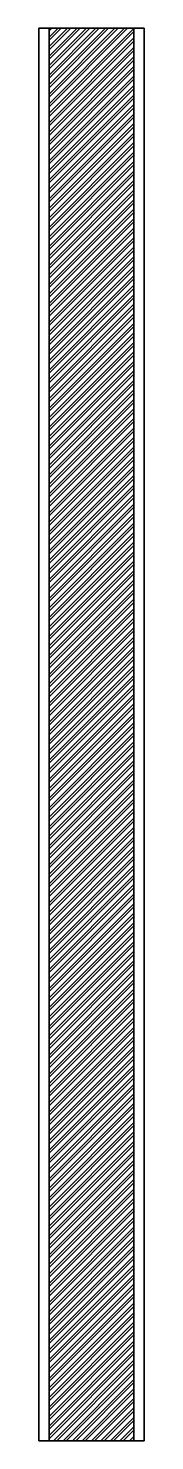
# Model space of a CAD drawing. Header units: millimetres. Extents: x -75 to 75, y 0 to 2000.
import ezdxf

# ---------------------------------------------------------------- set-up
doc = ezdxf.new("R2010")
doc.units = ezdxf.units.MM
doc.layers.add('A-WALL-BRCK', color=111, linetype='Continuous', lineweight=35)
doc.layers.add('A-WALL-PATT-BRCK', color=253, linetype='Continuous', lineweight=18)

msp = doc.modelspace()

# ---------------------------------------------------------------- hatches: boundary and pattern name
at = {"layer": 'A-WALL-PATT-BRCK'}
h = msp.add_hatch(dxfattribs=at)
h.set_pattern_fill('ANSI32', color=256)
h.paths.add_polyline_path([(-60, 0), (60, 0), (60, 2000), (-60, 2000)])

# ---------------------------------------------------------------- linework, layer by layer
at = {"layer": 'A-WALL-BRCK'}
for p, q in [((-75, 0), (-75, 2000)), ((-75, 2000), (-60, 2000)), ((-60, 0), (-60, 2000)), ((-60, 2000), (60, 2000)), ((60, 0), (60, 2000)), ((60, 2000), (75, 2000)), ((75, 0), (75, 2000)), ((-75, 0), (-60, 0)), ((-60, 0), (60, 0)), ((60, 0), (75, 0))]:
    msp.add_line(p, q, dxfattribs=at)

doc.saveas('drawing.dxf')
